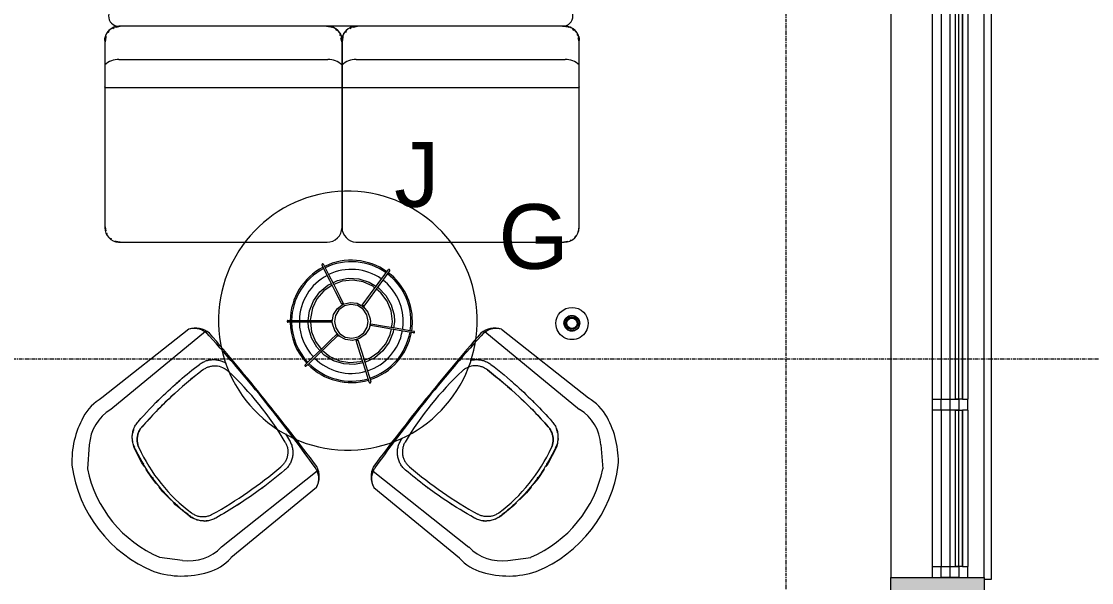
# Model space of a CAD drawing. Header units: inches. Extents: x 29752 to 32426, y -178 to 5722.
# Drawn here: x 31251.9 to 31400.7, y 4369.7 to 4447.6 of the extents above; entities that cross this region are included whole.
import ezdxf

# ---------------------------------------------------------------- set-up
doc = ezdxf.new("R2010")
doc.units = ezdxf.units.IN
doc.header["$MEASUREMENT"] = 0
doc.linetypes.add('Grid Line 1_2_', pattern=[0.875, 0.5, -0.125, 0.125, -0.125])
for name, color, linetype, lineweight in [('1900 Duke Street_2nd Flr_LINKED_dwg', 8, 'Continuous', 9), ('A-FLOR', 192, 'Continuous', 13), ('A-GLAZ-CURT', 52, 'Continuous', 9), ('A-GLAZ-CWMG', 51, 'Continuous', 9), ('A-WALL', 113, 'Continuous', 13), ('A-WALL-PATT', 111, 'Continuous', 13), ('AE-SILL', 7, 'Continuous', 9), ('E-LITE-EQPM', 33, 'Continuous', 9), ('E-LITE-EQPM-IDEN', 33, 'Continuous', 9), ('G-IMPT', 8, 'Continuous', 9), ('I-FURN', 30, 'Continuous', 9), ('I-WALL', 2, 'Continuous', 13), ('S-GRID', 1, 'Continuous', 9)]:
    doc.layers.add(name, color=color, linetype=linetype, lineweight=lineweight)
doc.styles.add('Arial', font='arial.ttf', dxfattribs={"height": 9})

# ---------------------------------------------------------------- blocks, each defined once
blk = doc.blocks.new('1900 Duke Street_2nd Flr_LINKED_dwg-5565117-FIRST FLOOR')
at = {"layer": 'AE-SILL', "flags": 128}
blk.add_lwpolyline([(2287.25, 164), (2288.25, 164), (2288.25, -8.75), (2287.25, -8.75)], dxfattribs=at)
blk = doc.blocks.new('Laura-Lounge_SQ_Seat-Davis_Furniture- - LA-1000-6049939-FIRST FLOOR')
at = {"layer": 'I-FURN'}
for p, q in [((0.57, -0.74), (0.47, -0.92)), ((1.28, -0.21), (1.12, -0.33)), ((2.15, -0.03), (1.6, -0.15)), ((31.03, 0), (1.97, 0)), ((32.26, -0.57), (32.08, -0.46)), ((32.78, -1.28), (32.67, -1.12)), ((0, -1.97), (0, -27.97)), ((32.97, -2.14), (32.85, -1.59)), ((33, -27.97), (33, -1.97)), ((1.97, -4.6), (31.03, -4.6)), ((0, -8.5), (33, -8.5)), ((0.03, -27.86), (0.15, -28.41)), ((0.22, -28.72), (0.33, -28.88)), ((0.74, -29.43), (0.92, -29.54)), ((1.91, -30), (30.91, -30))]:
    blk.add_line(p, q, dxfattribs=at)
at = {"layer": 'I-FURN', "flags": 128}
for points in [[(0.18, -1.42), (0.13, -1.5), (0.03, -2.14)], [(31.58, -0.18), (31.49, -0.13), (30.85, -0.03)], [(0.03, -8.45), (0.01, -8.44), (0, -8.42)], [(33, -8.42), (32.99, -8.44), (32.97, -8.45)], [(1.42, -29.82), (1.51, -29.87), (2.15, -29.97)]]:
    blk.add_lwpolyline(points, dxfattribs=at)
at = {"layer": 'I-FURN'}
for centre, radius, start, end in [((31.03, -1.97), 1.97, 32.8633, 90), ((1.97, -1.97), 1.97, 90, 180), ((1.97, -1.97), 1.97, 90.0004, 147.1401), ((31.03, -1.97), 1.97, 360, 90), ((1.97, -7.51), 2.91, 90, 132.5968), ((31.03, -7.51), 2.91, 47.404, 90), ((2.04, -27.97), 2.04, 180, 266.5772), ((30.91, -27.91), 2.09, 270, 358.4699)]:
    blk.add_arc(centre, radius, start, end, dxfattribs=at)
for points, knots in [([(31.03, 0), (31.09, 0), (31.22, -0.01), (31.38, -0.03), (31.47, -0.05), (31.5, -0.06)], [0, 0, 0, 0, 0.25, 0.5, 0.6224096, 0.6224096, 0.6224096, 0.6224096]), ([(0.6, -0.56), (0.58, -0.57), (0.53, -0.62), (0.44, -0.72), (0.37, -0.81), (0.34, -0.87)], [0.288611, 0.288611, 0.288611, 0.288611, 0.3125, 0.375, 0.4607969, 0.4607969, 0.4607969, 0.4607969]), ([(0.99, -0.26), (0.96, -0.28), (0.9, -0.32), (0.79, -0.39), (0.71, -0.46), (0.67, -0.49)], [0.0967236, 0.0967236, 0.0967236, 0.0967236, 0.125, 0.1875, 0.25, 0.25, 0.25, 0.25]), ([(1.22, -0.15), (1.28, -0.12), (1.37, -0.09), (1.45, -0.07), (1.48, -0.06)], [0, 0, 0, 0, 0.25, 0.3449534, 0.3449534, 0.3449534, 0.3449534]), ([(1.5, -0.06), (1.53, -0.05), (1.62, -0.03), (1.78, -0.01), (1.91, 0), (1.97, 0)], [0.3775507, 0.3775507, 0.3775507, 0.3775507, 0.5, 0.75, 0.9999798, 0.9999798, 0.9999798, 0.9999798]), ([(31.53, -0.06), (31.55, -0.07), (31.63, -0.09), (31.72, -0.12), (31.78, -0.15)], [0.6696137, 0.6696137, 0.6696137, 0.6696137, 0.75, 1, 1, 1, 1]), ([(32.33, -0.49), (32.29, -0.46), (32.21, -0.39), (32.11, -0.31), (32.03, -0.28), (32.01, -0.26)], [0.75, 0.75, 0.75, 0.75, 0.8125, 0.875, 0.9032904, 0.9032904, 0.9032904, 0.9032904]), ([(32.66, -0.87), (32.63, -0.81), (32.56, -0.72), (32.47, -0.62), (32.42, -0.57), (32.4, -0.56)], [0.5392738, 0.5392738, 0.5392738, 0.5392738, 0.625, 0.6875, 0.7114383, 0.7114383, 0.7114383, 0.7114383]), ([(32.68, -0.9), (32.72, -0.95), (32.77, -1.04), (32.84, -1.19), (32.9, -1.35), (32.98, -1.6), (33, -1.81), (33, -1.97)], [0, 0, 0, 0, 0.142857, 0.285714, 0.428571, 0.571429, 1, 1, 1, 1])]:
    blk.add_open_spline(points, degree=3, knots=knots, dxfattribs=at)
for points in [[(0, -1.97), (0, -1.92), (0, -1.81), (0.02, -1.66), (0.05, -1.5), (0.1, -1.35), (0.16, -1.19), (0.23, -1.04), (0.28, -0.95), (0.31, -0.9)], [(1.22, -0.15), (1.18, -0.17), (1.13, -0.19), (1.08, -0.21)], [(31.92, -0.21), (31.87, -0.19), (31.82, -0.17), (31.78, -0.15)]]:
    blk.add_open_spline(points, degree=3, dxfattribs=at)
blk = doc.blocks.new('Laura-Lounge_SQ_Seat-Davis_Furniture- - LA-1000-V20-FIRST FLOOR')
at = {"layer": 'I-FURN'}
for p, q in [((31.03, 0), (30.68, 0)), ((0.57, -0.74), (0.47, -0.92)), ((1.28, -0.21), (1.12, -0.33)), ((2.15, -0.03), (1.6, -0.15)), ((31.03, 0), (1.97, 0)), ((32.26, -0.57), (32.08, -0.46)), ((32.78, -1.28), (32.67, -1.12)), ((0, -1.97), (0, -27.97)), ((32.97, -2.14), (32.85, -1.59)), ((33, -27.97), (33, -1.97)), ((1.97, -4.6), (31.03, -4.6)), ((0, -8.5), (33, -8.5)), ((31.72, -29.79), (31.88, -29.67)), ((32.43, -29.26), (32.53, -29.08)), ((1.91, -30), (30.91, -30)), ((30.85, -29.97), (31.4, -29.85))]:
    blk.add_line(p, q, dxfattribs=at)
at = {"layer": 'I-FURN', "flags": 128}
for points in [[(0.18, -1.42), (0.13, -1.5), (0.03, -2.14)], [(31.58, -0.18), (31.49, -0.13), (30.85, -0.03)], [(0.03, -8.45), (0.01, -8.44), (0, -8.42)], [(33, -8.42), (32.99, -8.44), (32.97, -8.45)], [(32.82, -28.58), (32.87, -28.5), (32.97, -27.86)]]:
    blk.add_lwpolyline(points, dxfattribs=at)
at = {"layer": 'I-FURN'}
for centre, radius, start, end in [((31.03, -1.97), 1.97, 32.8633, 90), ((1.97, -1.97), 1.97, 90, 180), ((1.97, -1.97), 1.97, 90, 147.1401), ((31.03, -1.97), 1.97, 360, 90), ((1.97, -7.51), 2.91, 90, 132.5968), ((31.03, -7.51), 2.91, 47.404, 90), ((2.04, -27.97), 2.04, 180, 266.5772), ((30.91, -27.91), 2.09, 270, 358.4699)]:
    blk.add_arc(centre, radius, start, end, dxfattribs=at)
for points, knots in [([(31.03, 0), (31.09, 0), (31.22, -0.01), (31.38, -0.03), (31.47, -0.05), (31.5, -0.06)], [0, 0, 0, 0, 0.25, 0.5, 0.6224096, 0.6224096, 0.6224096, 0.6224096]), ([(0.6, -0.56), (0.58, -0.57), (0.53, -0.62), (0.44, -0.72), (0.37, -0.81), (0.34, -0.87)], [0.288611, 0.288611, 0.288611, 0.288611, 0.3125, 0.375, 0.4607969, 0.4607969, 0.4607969, 0.4607969]), ([(0.99, -0.26), (0.96, -0.28), (0.9, -0.32), (0.79, -0.39), (0.71, -0.46), (0.67, -0.49)], [0.0967236, 0.0967236, 0.0967236, 0.0967236, 0.125, 0.1875, 0.25, 0.25, 0.25, 0.25]), ([(1.22, -0.15), (1.28, -0.12), (1.37, -0.09), (1.45, -0.07), (1.48, -0.06)], [0, 0, 0, 0, 0.25, 0.3449534, 0.3449534, 0.3449534, 0.3449534]), ([(1.5, -0.06), (1.53, -0.05), (1.62, -0.03), (1.78, -0.01), (1.91, 0), (1.97, 0)], [0.3775507, 0.3775507, 0.3775507, 0.3775507, 0.5, 0.75, 1, 1, 1, 1]), ([(31.53, -0.06), (31.55, -0.07), (31.63, -0.09), (31.72, -0.12), (31.78, -0.15)], [0.6696137, 0.6696137, 0.6696137, 0.6696137, 0.75, 1, 1, 1, 1]), ([(32.33, -0.49), (32.29, -0.46), (32.21, -0.39), (32.11, -0.31), (32.03, -0.28), (32.01, -0.26)], [0.75, 0.75, 0.75, 0.75, 0.8125, 0.875, 0.9032904, 0.9032904, 0.9032904, 0.9032904]), ([(32.66, -0.87), (32.63, -0.81), (32.56, -0.72), (32.47, -0.62), (32.42, -0.57), (32.4, -0.56)], [0.5392738, 0.5392738, 0.5392738, 0.5392738, 0.625, 0.6875, 0.7114383, 0.7114383, 0.7114383, 0.7114383]), ([(32.68, -0.9), (32.72, -0.95), (32.77, -1.04), (32.84, -1.19), (32.9, -1.35), (32.98, -1.6), (33, -1.81), (33, -1.97)], [0, 0, 0, 0, 0.142857, 0.285714, 0.428571, 0.571429, 1, 1, 1, 1])]:
    blk.add_open_spline(points, degree=3, knots=knots, dxfattribs=at)
for points in [[(0, -1.97), (0, -1.92), (0, -1.81), (0.02, -1.66), (0.05, -1.5), (0.1, -1.35), (0.16, -1.19), (0.23, -1.04), (0.28, -0.95), (0.31, -0.9)], [(1.22, -0.15), (1.18, -0.17), (1.13, -0.19), (1.08, -0.21)], [(31.92, -0.21), (31.87, -0.19), (31.82, -0.17), (31.78, -0.15)]]:
    blk.add_open_spline(points, degree=3, dxfattribs=at)
blk = doc.blocks.new('Furniture 23 - Furniture 1-6049926-FIRST FLOOR')
at = {"layer": 'I-FURN'}
for p, q in [((31294.32, 4449.85), (31294.32, 4515.85)), ((31298.08, 4515.85), (31298.08, 4449.85)), ((31265.44, 4449.85), (31294.32, 4449.85)), ((31298.08, 4449.85), (31327.15, 4449.85)), ((31327.15, 4446.96), (31265.44, 4446.96))]:
    blk.add_line(p, q, dxfattribs=at)
for centre, radius, start, end in [((31296.2, 4515.85), 1.88, 0, 180), ((31265.44, 4448.41), 1.45, 90, 270), ((31327.15, 4448.41), 1.45, 270, 90)]:
    blk.add_arc(centre, radius, start, end, dxfattribs=at)
blk = doc.blocks.new('MEZ-Round_Top-Davis_Furniture-2 - 36x36x29-R-6122990-FIRST FLOOR')
at = {"layer": 'I-FURN'}
for start, end in [(90, 270), (270, 90)]:
    blk.add_arc((0, 0), 18, start, end, dxfattribs=at)
blk = doc.blocks.new('A642_US - A642 PURPLE-6120720-FIRST FLOOR')
at = {"layer": 'I-FURN'}
for p, q in [((-10.27, 8.34), (-7.95, 10.55)), ((10.36, 8.34), (7.93, 10.64)), ((-6.2, 3.64), (-6.13, 3.73)), ((-6.13, 3.73), (-6.11, 3.74)), ((-6.11, 3.74), (-6.09, 3.74)), ((6.11, 3.74), (6.09, 3.74)), ((6.11, 3.74), (6.98, 3.38)), ((6.13, 3.73), (6.11, 3.74)), ((6.2, 3.64), (6.13, 3.73)), ((-14.08, -12.52), (-14.25, 2.88)), ((-12.37, -14.02), (-12.24, 2.94)), ((-7.86, 2.61), (-7.93, 2.53)), ((-7.86, 2.61), (-7.82, 2.65)), ((7.7, 2.8), (7.86, 2.61)), ((7.86, 2.61), (7.93, 2.53)), ((12.46, -14.11), (12.32, 2.94)), ((14.17, -12.52), (14.34, 2.88))]:
    blk.add_line(p, q, dxfattribs=at)
at = {"layer": 'I-FURN', "flags": 128}
for points in [[(-2.77, 4.32), (-1.17, 4.48), (-0.31, 4.47)], [(0.34, 4.47), (1.34, 4.47), (2.73, 4.32)], [(-7.29, 3.15), (-7.19, 3.24), (-7.1, 3.29)], [(-6.72, 3.48), (-6.37, 3.66), (-6.11, 3.74)], [(-6.11, 3.74), (-3.66, 4.23), (-3.23, 4.27)], [(3.28, 4.26), (3.82, 4.21), (6.11, 3.74)]]:
    blk.add_lwpolyline(points, dxfattribs=at)
at = {"layer": 'I-FURN'}
for centre, radius, start, end in [((-0.02, -4.06), 18.76, 58.9577, 118.6419), ((-1.98, 1.73), 12.78, 123.3778, 157.6078), ((0.09, -4.69), 17.23, 62.9133, 117.7946), ((2.06, 1.73), 12.78, 22.3922, 53.5585), ((-6.04, 3.74), 6.25, 132.6108, 187.3892), ((6.13, 3.74), 6.25, 352.6108, 47.3892), ((-7.27, 3.91), 7.06, 157.6078, 188.3922), ((7.35, 3.91), 7.06, 351.6078, 22.3922), ((-11.24, -11.4), 3.06, 201.3659, 258.5492), ((-11.77, -11.61), 2.49, 201.3659, 255.9554), ((11.32, -11.4), 3.06, 281.8656, 338.6341), ((11.85, -11.61), 2.49, 284.0446, 338.6341), ((-11.46, -11.11), 3.05, 252.6986, 261.8572), ((0.11, 197.88), 212.35, 266.7589, 273.3335), ((-0.01, 318.5), 333.11, 267.964, 272.0575), ((11.55, -11.11), 3.05, 278.1428, 287.3014)]:
    blk.add_arc(centre, radius, start, end, dxfattribs=at)
for centre, major_axis, ratio, start_param, end_param in [((-0.09, -11.63), (-19.22, 0), 0.81059, 4.404534, 5.020244), ((49.68, -10.24), (-25.12, 54.13), 0.974752, 0.954252, 1.150097), ((-49.87, -10.24), (25.12, 54.13), 0.974752, 5.133088, 5.328416), ((-0.09, 6.25), (30.2, 0), 0.655835, 4.500591, 4.924186)]:
    blk.add_ellipse(centre, major_axis=major_axis, ratio=ratio, start_param=start_param, end_param=end_param, dxfattribs=at)
for points in [[(-8.6, 1.04), (-8.56, 1.25), (-8.46, 1.65), (-8.18, 2.22), (-7.8, 2.71), (-7.33, 3.13), (-6.8, 3.45), (-6.41, 3.59), (-6.2, 3.64)], [(-3.55, 4.16), (-3.71, 4.14), (-3.87, 4.12), (-4.03, 4.09)], [(-1.01, 4.4), (-1.13, 4.39), (-1.25, 4.39), (-1.37, 4.38)], [(1.37, 4.38), (1.25, 4.39), (1.13, 4.39), (1.01, 4.4)], [(4.03, 4.09), (3.87, 4.12), (3.71, 4.14), (3.56, 4.16)], [(7.71, 1.05), (7.68, 1.23), (7.59, 1.57), (7.35, 2.05), (7.03, 2.46), (6.65, 2.8), (6.21, 3.06), (5.9, 3.18), (5.73, 3.22)], [(6.2, 3.64), (6.41, 3.59), (6.8, 3.45), (7.33, 3.13), (7.8, 2.71), (8.18, 2.22), (8.46, 1.65), (8.56, 1.25), (8.6, 1.04)], [(-7.87, 2.6), (-7.98, 2.48), (-8.07, 2.34), (-8.16, 2.21)], [(8.16, 2.2), (8.07, 2.34), (7.98, 2.48), (7.87, 2.6)], [(9.43, -7.08), (9.42, -6.86), (9.41, -6.65), (9.4, -6.43)], [(-6.67, -13.71), (-6.86, -13.68), (-7.22, -13.6), (-7.75, -13.38), (-8.22, -13.07), (-8.64, -12.68), (-8.98, -12.22), (-9.24, -11.71), (-9.4, -11.15), (-9.45, -10.78), (-9.45, -10.59)], [(-6.44, -13.11), (-6.59, -13.09), (-6.89, -13.02), (-7.32, -12.84), (-7.71, -12.59), (-8.06, -12.27), (-8.34, -11.88), (-8.56, -11.45), (-8.7, -10.98), (-8.74, -10.65), (-8.74, -10.49)], [(-5.59, -13.85), (-5.95, -13.81), (-6.31, -13.76), (-6.67, -13.71)]]:
    blk.add_open_spline(points, degree=3, dxfattribs=at)
for points, knots in [([(-5.92, 3.22), (-6.08, 3.18), (-6.4, 3.06), (-6.84, 2.8), (-7.22, 2.46), (-7.54, 2.05), (-7.77, 1.58), (-7.86, 1.25), (-7.89, 1.08)], [-1, -1, -1, -1, -0.8333333, -0.6666667, -0.5, -0.3333333, -0.1666667, -0.0094147, -0.0094147, -0.0094147, -0.0094147]), ([(-6.2, 3.64), (-5.7, 3.77), (-4.69, 3.99), (-2.63, 4.32), (0, 4.48), (2.63, 4.32), (4.69, 3.99), (5.7, 3.77), (6.2, 3.64)], [0, 0, 0, 0, 0.125, 0.25, 0.5, 0.75, 0.875, 1, 1, 1, 1]), ([(5.73, 3.22), (5.9, 3.18), (6.21, 3.06), (6.65, 2.8), (7.04, 2.46), (7.35, 2.04), (7.59, 1.58), (7.68, 1.24), (7.71, 1.07)], [-1, -1, -1, -1, -0.8333333, -0.6666667, -0.5, -0.3333333, -0.1666667, -0.0094147, -0.0094147, -0.0094147, -0.0094147]), ([(-9.45, -10.59), (-9.49, -9.03), (-9.44, -6.3), (-9.12, -2.42), (-8.8, -0.11), (-8.6, 1.04)], [0, 0, 0, 0, 0.4, 0.7, 1, 1, 1, 1]), ([(8.55, -10.49), (8.6, -8.55), (8.53, -5.64), (8.15, -1.79), (7.87, 0.12), (7.71, 1.07)], [0, 0, 0, 0, 0.5, 0.75, 1, 1, 1, 1]), ([(8.6, 1.04), (8.86, -0.49), (9.22, -3.19), (9.46, -7.08), (9.48, -9.42), (9.45, -10.59)], [0, 0, 0, 0, 0.4, 0.7, 1, 1, 1, 1]), ([(-9.09, -2.42), (-9.1, -2.55), (-9.13, -2.76), (-9.15, -2.98), (-9.16, -3.07)], [0.29976652, 0.29976652, 0.29976652, 0.29976652, 0.33333333, 0.35565061, 0.35565061, 0.35565061, 0.35565061]), ([(9.16, -3.07), (9.14, -2.85), (9.11, -2.64), (9.09, -2.42), (9.09, -2.42)], [0.64449278, 0.64449278, 0.64449278, 0.64449278, 0.7, 0.70001154, 0.70001154, 0.70001154, 0.70001154]), ([(-9.4, -6.43), (-9.41, -6.52), (-9.42, -6.73), (-9.42, -6.95), (-9.43, -7.07)], [0.64457522, 0.64457522, 0.64457522, 0.64457522, 0.66666667, 0.69969729, 0.69969729, 0.69969729, 0.69969729]), ([(8.55, -10.49), (8.55, -10.65), (8.51, -10.98), (8.37, -11.45), (8.16, -11.88), (7.77, -12.39), (7.27, -12.78), (6.7, -13.02), (6.41, -13.09), (6.25, -13.11)], [-1, -1, -1, -1, -0.875, -0.75, -0.625, -0.5, -0.25, -0.125, 0, 0, 0, 0]), ([(9.45, -10.59), (9.45, -10.78), (9.4, -11.15), (9.24, -11.71), (8.98, -12.22), (8.64, -12.68), (8.22, -13.07), (7.75, -13.37), (7.41, -13.52), (7.24, -13.58)], [0, 0, 0, 0, 0.125, 0.25, 0.375, 0.5, 0.625, 0.75, 0.8693555, 0.8693555, 0.8693555, 0.8693555])]:
    blk.add_open_spline(points, degree=3, knots=knots, dxfattribs=at)
blk = doc.blocks.new('A642_US - A642 PURPLE-6122944-FIRST FLOOR')
at = {"layer": 'I-FURN'}
for p, q in [((-12.37, 14.02), (-12.24, -2.94)), ((12.46, 14.11), (12.32, -2.94)), ((-14.08, 12.52), (-14.25, -2.88)), ((14.17, 12.52), (14.34, -2.88)), ((-7.93, -2.53), (-7.86, -2.61)), ((-7.7, -2.8), (-7.86, -2.61)), ((7.86, -2.61), (7.82, -2.65)), ((7.93, -2.53), (7.86, -2.61)), ((-6.11, -3.74), (-6.98, -3.38)), ((-6.13, -3.73), (-6.2, -3.64)), ((-6.11, -3.74), (-6.13, -3.73)), ((-6.09, -3.74), (-6.11, -3.74)), ((6.09, -3.74), (6.11, -3.74)), ((6.11, -3.74), (6.13, -3.73)), ((6.13, -3.73), (6.2, -3.64)), ((-10.27, -8.34), (-7.95, -10.55)), ((10.36, -8.34), (7.93, -10.64))]:
    blk.add_line(p, q, dxfattribs=at)
at = {"layer": 'I-FURN', "flags": 128}
for points in [[(-3.28, -4.26), (-3.82, -4.21), (-6.11, -3.74)], [(-0.34, -4.47), (-1.34, -4.47), (-2.73, -4.32)], [(2.77, -4.32), (1.17, -4.48), (0.31, -4.47)], [(6.11, -3.74), (3.66, -4.23), (3.23, -4.27)], [(6.75, -3.47), (6.37, -3.66), (6.11, -3.74)], [(7.29, -3.15), (7.19, -3.24), (7.1, -3.29)]]:
    blk.add_lwpolyline(points, dxfattribs=at)
at = {"layer": 'I-FURN'}
for centre, radius, start, end in [((-11.24, 11.4), 3.06, 101.4508, 158.6341), ((-11.77, 11.61), 2.49, 104.0446, 158.6341), ((-11.46, 11.11), 3.05, 98.1428, 107.3014), ((0.11, -197.88), 212.35, 86.6665, 93.2411), ((-0.01, -318.5), 333.11, 87.9425, 92.036), ((11.32, 11.4), 3.06, 21.3659, 78.1344), ((11.55, 11.11), 3.05, 72.6986, 81.8572), ((11.85, 11.61), 2.49, 21.3659, 75.9554), ((-7.27, -3.91), 7.06, 171.6078, 202.3922), ((-6.04, -3.74), 6.25, 172.6108, 227.3892), ((6.13, -3.74), 6.25, 312.6108, 7.3892), ((7.35, -3.91), 7.06, 337.6078, 8.3922), ((-1.98, -1.73), 12.78, 202.3922, 236.6222), ((2.06, -1.73), 12.78, 306.4415, 337.6078), ((0.09, 4.69), 17.23, 242.2054, 297.0867), ((-0.02, 4.06), 18.76, 241.3581, 301.0423)]:
    blk.add_arc(centre, radius, start, end, dxfattribs=at)
for centre, major_axis, ratio, start_param, end_param in [((-0.09, -6.25), (-30.2, 0), 0.655835, 4.500592, 4.924187), ((49.68, 10.24), (25.12, 54.13), 0.974752, 1.991495, 2.187341), ((-49.87, 10.24), (-25.12, 54.13), 0.974752, 4.096362, 4.29169), ((-0.09, 11.63), (19.22, 0), 0.81059, 4.404534, 5.020244)]:
    blk.add_ellipse(centre, major_axis=major_axis, ratio=ratio, start_param=start_param, end_param=end_param, dxfattribs=at)
for points in [[(-9.45, 10.59), (-9.45, 10.78), (-9.4, 11.15), (-9.24, 11.71), (-8.98, 12.22), (-8.64, 12.68), (-8.22, 13.07), (-7.75, 13.38), (-7.22, 13.6), (-6.86, 13.68), (-6.67, 13.71)], [(-6.67, 13.71), (-6.52, 13.73), (-6.36, 13.75), (-6.21, 13.77)], [(-6.44, 13.11), (-6.59, 13.09), (-6.89, 13.02), (-7.32, 12.84), (-7.71, 12.59), (-8.06, 12.27), (-8.34, 11.88), (-8.56, 11.45), (-8.7, 10.98), (-8.74, 10.65), (-8.74, 10.49)], [(9.4, 6.43), (9.41, 6.64), (9.42, 6.86), (9.43, 7.08)], [(-6.2, -3.64), (-6.41, -3.59), (-6.8, -3.45), (-7.33, -3.13), (-7.8, -2.71), (-8.18, -2.22), (-8.46, -1.65), (-8.56, -1.25), (-8.6, -1.04)], [(7.71, -1.05), (7.68, -1.23), (7.59, -1.57), (7.35, -2.05), (7.03, -2.46), (6.65, -2.8), (6.21, -3.06), (5.9, -3.18), (5.73, -3.22)], [(8.6, -1.04), (8.56, -1.25), (8.46, -1.65), (8.18, -2.22), (7.8, -2.71), (7.33, -3.13), (6.8, -3.45), (6.41, -3.59), (6.2, -3.64)], [(-8.16, -2.21), (-8.07, -2.34), (-7.98, -2.48), (-7.87, -2.6)], [(7.87, -2.6), (7.98, -2.48), (8.07, -2.34), (8.16, -2.2)], [(-4.03, -4.09), (-3.87, -4.12), (-3.71, -4.14), (-3.55, -4.16)], [(-1.37, -4.38), (-1.25, -4.39), (-1.13, -4.39), (-1.01, -4.4)], [(1.01, -4.4), (1.13, -4.39), (1.25, -4.39), (1.37, -4.38)], [(3.56, -4.16), (3.71, -4.14), (3.87, -4.12), (4.03, -4.09)]]:
    blk.add_open_spline(points, degree=3, dxfattribs=at)
for points, knots in [([(8.55, 10.49), (8.55, 10.65), (8.51, 10.98), (8.37, 11.45), (8.16, 11.88), (7.77, 12.39), (7.27, 12.78), (6.7, 13.02), (6.41, 13.09), (6.25, 13.11)], [-1, -1, -1, -1, -0.875, -0.75, -0.625, -0.5, -0.25, -0.125, 0, 0, 0, 0]), ([(8.11, 13.13), (8.15, 13.11), (8.33, 12.97), (8.64, 12.68), (8.98, 12.22), (9.24, 11.71), (9.4, 11.15), (9.45, 10.78), (9.45, 10.59)], [0.347073, 0.347073, 0.347073, 0.347073, 0.375, 0.5, 0.625, 0.75, 0.875, 1, 1, 1, 1]), ([(-8.6, -1.04), (-8.86, 0.49), (-9.22, 3.19), (-9.46, 7.08), (-9.48, 9.42), (-9.45, 10.59)], [0, 0, 0, 0, 0.4, 0.7, 1, 1, 1, 1]), ([(8.55, 10.49), (8.6, 8.55), (8.53, 5.64), (8.15, 1.79), (7.87, -0.12), (7.71, -1.07)], [0, 0, 0, 0, 0.5, 0.75, 1, 1, 1, 1]), ([(9.45, 10.59), (9.49, 9.03), (9.44, 6.3), (9.12, 2.42), (8.8, 0.11), (8.6, -1.04)], [0, 0, 0, 0, 0.4, 0.7, 1, 1, 1, 1]), ([(-9.43, 7.07), (-9.43, 6.95), (-9.42, 6.73), (-9.41, 6.52), (-9.41, 6.43)], [0.30030271, 0.30030271, 0.30030271, 0.30030271, 0.33333333, 0.35542478, 0.35542478, 0.35542478, 0.35542478]), ([(-9.16, 3.07), (-9.15, 2.98), (-9.13, 2.76), (-9.1, 2.55), (-9.09, 2.42)], [0.64434939, 0.64434939, 0.64434939, 0.64434939, 0.66666667, 0.70023348, 0.70023348, 0.70023348, 0.70023348]), ([(9.09, 2.42), (9.09, 2.42), (9.11, 2.64), (9.14, 2.85), (9.16, 3.06)], [-0.70001154, -0.70001154, -0.70001154, -0.70001154, -0.7, -0.64449278, -0.64449278, -0.64449278, -0.64449278]), ([(-5.92, -3.22), (-6.08, -3.18), (-6.4, -3.06), (-6.84, -2.8), (-7.22, -2.46), (-7.54, -2.05), (-7.77, -1.58), (-7.86, -1.25), (-7.89, -1.08)], [-1, -1, -1, -1, -0.8333333, -0.6666667, -0.5, -0.3333333, -0.1666667, -0.0094147, -0.0094147, -0.0094147, -0.0094147]), ([(5.73, -3.22), (5.9, -3.18), (6.21, -3.06), (6.65, -2.8), (7.04, -2.46), (7.35, -2.04), (7.59, -1.58), (7.68, -1.24), (7.71, -1.07)], [-1, -1, -1, -1, -0.8333333, -0.6666667, -0.5, -0.3333333, -0.1666667, -0.0094147, -0.0094147, -0.0094147, -0.0094147]), ([(6.2, -3.64), (5.7, -3.77), (4.69, -3.99), (2.63, -4.32), (0, -4.48), (-2.63, -4.32), (-4.69, -3.99), (-5.7, -3.77), (-6.2, -3.64)], [0, 0, 0, 0, 0.125, 0.25, 0.5, 0.75, 0.875, 1, 1, 1, 1])]:
    blk.add_open_spline(points, degree=3, knots=knots, dxfattribs=at)
blk = doc.blocks.new('Rectangular Mullion - 1_5_ x 2_5_ rectangular-V59-FIRST FLOOR')
at = {"layer": 'A-GLAZ-CWMG'}
for p, q in [((0, 1.25), (-1.5, 1.25)), ((-1.5, 1.25), (-1.5, 0)), ((-1.5, 0), (-1.5, -1.25)), ((-1.5, -1.25), (0, -1.25))]:
    blk.add_line(p, q, dxfattribs=at)
blk = doc.blocks.new('System Panel - Glazed-V24-FIRST FLOOR')
at = {"layer": 'A-GLAZ-CURT'}
for p, q in [((10.875, 1.75), (-10.875, 1.75)), ((-10.875, 1.25), (-10.875, 1.75)), ((10.875, 1.75), (10.875, 1.25))]:
    blk.add_line(p, q, dxfattribs=at)
blk = doc.blocks.new('Rectangular Mullion - 1_5_ x 2_5_ rectangular-V58-FIRST FLOOR')
at = {"layer": 'A-GLAZ-CWMG'}
for p, q in [((31381.05, 4540.06), (31379.8, 4540.06)), ((31379.8, 4540.06), (31379.8, 4518.31)), ((31382.3, 4540.06), (31381.05, 4540.06)), ((31382.3, 4518.31), (31382.3, 4540.06)), ((31379.8, 4518.31), (31381.05, 4518.31)), ((31381.05, 4518.31), (31382.3, 4518.31))]:
    blk.add_line(p, q, dxfattribs=at)
blk = doc.blocks.new('Rectangular Mullion - 1_5_ x 2_5_ rectangular-V62-FIRST FLOOR')
at = {"layer": 'A-GLAZ-CWMG'}
for p, q in [((0.75, 1.25), (-0.75, 1.25)), ((-0.75, 1.25), (-0.75, 0)), ((-0.75, 0), (-0.75, -1.25)), ((0.75, 0), (0.75, 1.25)), ((0.75, -1.25), (0.75, 0)), ((-0.75, -1.25), (0.75, -1.25))]:
    blk.add_line(p, q, dxfattribs=at)
blk = doc.blocks.new('System Panel - Glazed-6353936-FIRST FLOOR')
at = {"layer": 'A-GLAZ-CURT'}
for p, q in [((30.046875, 1.75), (-30.046875, 1.75)), ((-30.046875, 1.25), (-30.046875, 1.75)), ((30.046875, 1.75), (30.046875, 1.25))]:
    blk.add_line(p, q, dxfattribs=at)
blk = doc.blocks.new('Rectangular Mullion - 1_5_ x 2_5_ rectangular-6353933-FIRST FLOOR')
at = {"layer": 'A-GLAZ-CWMG'}
for p, q in [((31381.05, 4516.81), (31379.8, 4516.81)), ((31379.8, 4516.81), (31379.8, 4456.72)), ((31382.3, 4516.81), (31381.05, 4516.81)), ((31382.3, 4456.72), (31382.3, 4516.81)), ((31379.8, 4456.72), (31381.05, 4456.72)), ((31381.05, 4456.72), (31382.3, 4456.72))]:
    blk.add_line(p, q, dxfattribs=at)
blk = doc.blocks.new('L-PENDANT_HI LITE WAREHOUSE - L-PENDANT_HI LITE WAREHOUSE-6258223-FIRST FLOOR')
at = {"layer": 'E-LITE-EQPM'}
for p, q in [((-3.93, 7.51), (-4.07, 7.8)), ((-3.86, 7.91), (-3.71, 7.62)), ((4.93, 6.89), (5.13, 7.15)), ((5.32, 7.01), (5.12, 6.75)), ((1.56, 2.06), (1.69, 1.99)), ((-8.8, 0.12), (-8.47, 0.12)), ((6.01, 0), (5.89, -0.92)), ((-8.47, -0.12), (-8.8, -0.12)), ((-2.26, -1.29), (-2.31, -1.23)), ((8.37, -1.3), (8.69, -1.35)), ((-1.51, -2.09), (-1.69, -2)), ((8.65, -1.59), (8.33, -1.53)), ((-6.41, -6.02), (-6.18, -5.8)), ((-6.01, -5.97), (-6.25, -6.19)), ((2.48, -8.44), (2.39, -8.13)), ((2.62, -8.06), (2.71, -8.37))]:
    blk.add_line(p, q, dxfattribs=at)
at = {"layer": 'E-LITE-EQPM', "flags": 128}
for points in [[(-1.34, 2.39), (-2.2, 4.1), (-3.01, 5.69), (-3.72, 7.1), (-4.07, 7.8)], [(-3.86, 7.91), (-3.21, 6.62), (-2.45, 5.13), (-1.62, 3.48), (-1.13, 2.49)], [(-2.56, 5.38), (-1.9, 5.7), (-0.43, 5.99), (1.06, 5.91), (2.49, 5.47), (3.48, 4.86)], [(1.53, 2.27), (2.66, 3.81), (3.72, 5.25), (4.66, 6.52), (5.13, 7.15)], [(5.32, 7.01), (4.46, 5.85), (3.47, 4.5), (2.37, 3.02), (1.72, 2.13)], [(-5.99, 0.12), (-5.82, 1.49), (-5.27, 2.88), (-4.4, 4.09), (-3.25, 5.05), (-2.76, 5.29)], [(-2.67, 5.05), (-3.83, 4.24), (-4.78, 3.13), (-5.42, 1.82), (-5.7, 0.39), (-5.71, 0.15)], [(3.28, 4.63), (2.97, 4.88), (1.64, 5.48), (0.19, 5.71), (-1.26, 5.58), (-2.43, 5.15)], [(5.72, 0), (5.53, 1.45), (4.98, 2.8), (4.11, 3.97), (3.49, 4.47)], [(3.66, 4.74), (3.77, 4.68), (4.81, 3.6), (5.55, 2.3), (5.95, 0.86), (6.01, 0)], [(-2.65, 0), (-2.46, 0.97), (-1.93, 1.81), (-1.13, 2.39), (-0.17, 2.64), (0.81, 2.52), (1.68, 2.04), (2.31, 1.28), (2.62, 0.34), (2.65, 0)], [(2.35, 0), (2.17, 0.91), (1.64, 1.69), (0.86, 2.19), (-0.06, 2.35), (-0.97, 2.15), (-1.73, 1.6), (-2.21, 0.8), (-2.35, 0)], [(-8.8, 0.12), (-7.36, 0.12), (-5.68, 0.12), (-3.83, 0.12), (-2.73, 0.12)], [(2.65, 0), (2.46, -0.97), (1.93, -1.81), (1.13, -2.39), (0.17, -2.64), (-0.81, -2.52), (-1.68, -2.04), (-2.31, -1.28), (-2.62, -0.34), (-2.65, 0)], [(-2.35, 0), (-2.17, -0.91), (-1.64, -1.69), (-0.86, -2.19), (0.06, -2.35), (0.97, -2.15), (1.73, -1.6), (2.21, -0.8), (2.35, 0)], [(2.57, 0.37), (2.6, 0.29), (2.6, 0.21)], [(5.61, -0.84), (5.7, -0.39), (5.72, 0)], [(-2.73, -0.12), (-4.65, -0.12), (-6.43, -0.12), (-8.01, -0.12), (-8.8, -0.12)], [(-4.39, -4.04), (-4.81, -3.6), (-5.55, -2.3), (-5.95, -0.86), (-6, -0.08)], [(-5.7, -0.11), (-5.53, -1.45), (-4.98, -2.8), (-4.2, -3.85)], [(-2.57, -0.38), (-2.6, -0.29), (-2.6, -0.21)], [(1.78, -5.39), (2.63, -5.08), (3.83, -4.24), (4.78, -3.13), (5.42, -1.82), (5.57, -1.05)], [(5.87, -1.12), (5.82, -1.49), (5.27, -2.88), (4.4, -4.09), (3.25, -5.05), (1.9, -5.7), (1.85, -5.71)], [(8.65, -1.59), (7.23, -1.35), (5.58, -1.07), (3.76, -0.76), (2.68, -0.57)], [(2.72, -0.34), (4.61, -0.66), (6.36, -0.96), (7.92, -1.22), (8.69, -1.35)], [(-6.41, -6.02), (-5.38, -5.02), (-4.17, -3.86), (-2.84, -2.58), (-2.05, -1.81)], [(-1.88, -1.98), (-3.26, -3.32), (-4.55, -4.55), (-5.68, -5.65), (-6.25, -6.19)], [(2.48, -8.44), (2.06, -7.06), (1.56, -5.46), (1.02, -3.7), (0.69, -2.65)], [(0.92, -2.58), (1.49, -4.41), (2.01, -6.11), (2.48, -7.62), (2.71, -8.37)], [(1.64, -5.75), (0.43, -5.99), (-1.06, -5.91), (-2.49, -5.47), (-3.77, -4.68), (-4.23, -4.2)], [(-4.03, -4.04), (-2.97, -4.88), (-1.64, -5.48), (-0.19, -5.71), (1.26, -5.58), (1.53, -5.48)]]:
    blk.add_lwpolyline(points, dxfattribs=at)
at = {"layer": 'E-LITE-EQPM'}
for radius, start, end in [(8.5, 117.5572, 179.1805), (8.5, 54.352, 115.9976), (8.3, 54.4077, 115.9835), (8.3, 117.5883, 179.166), (7.23, 117.68, 179.084), (7.23, 54.7369, 115.8774), (8.3, 0, 52.7805), (8.5, 360, 52.7942), (7.23, 0, 52.7087), (8.5, 180.7428, 223.1757), (8.3, 180.7895, 223.1613), (7.23, 180.8932, 223.0553), (7.23, 288.1148, 349.5305), (7.23, 351.3301, 0), (8.3, 351.2175, 0), (8.5, 351.1817, 360), (8.3, 287.9815, 349.6081), (8.5, 287.9355, 349.6216), (8.3, 224.7795, 286.3645), (7.23, 225, 286.3122), (8.5, 224.7366, 286.3783)]:
    blk.add_arc((0, 0), radius, start, end, dxfattribs=at)
for centre, major_axis, start_param, end_param in [((-1.23, 2.44), (0.106, 0.054), 1.120282, 4.261875), ((-1.23, 2.44), (0.106, 0.054), 4.261875, 7.403467), ((1.62, 2.2), (-0.0959, 0.0708), 4.261875, 7.403467), ((1.62, 2.2), (-0.0959, 0.0708), 1.120282, 3.404496), ((1.62, 2.2), (-0.0959, 0.0708), 3.476477, 4.261875), ((-2.73, 0), (0, 0.119), 1.120282, 4.261875), ((-2.73, 0), (0, 0.119), 4.261875, 7.403467), ((2.7, -0.46), (0.02, 0.118), 1.120282, 4.261875), ((2.7, -0.46), (0.02, 0.118), 4.261875, 7.403467), ((-1.97, -1.9), (-0.0828, 0.0858), 4.261875, 7.403467), ((-1.97, -1.9), (-0.0828, 0.0858), 1.120282, 4.261875), ((0.81, -2.61), (0.114, 0.035), 1.120282, 4.261875), ((0.81, -2.61), (0.114, 0.035), 4.261875, 7.403467)]:
    blk.add_ellipse(centre, major_axis=major_axis, ratio=0.187968, start_param=start_param, end_param=end_param, dxfattribs=at)
for points, knots in [([(-3.98, 7.99), (-3.99, 7.99), (-4.01, 7.99), (-4.04, 7.97), (-4.05, 7.96), (-4.06, 7.96), (-4.07, 7.95), (-4.07, 7.94), (-4.08, 7.93), (-4.08, 7.92), (-4.08, 7.91), (-4.09, 7.89), (-4.09, 7.88), (-4.09, 7.87), (-4.09, 7.86), (-4.09, 7.85), (-4.09, 7.84), (-4.08, 7.83), (-4.08, 7.83)], [0, 0, 0, 0, 0.1111111, 0.1666667, 0.1944444, 0.2222222, 0.25, 0.2777778, 0.3055556, 0.3333333, 0.3611111, 0.3888889, 0.4166667, 0.4444444, 0.4722222, 0.5, 0.5277778, 0.5555556, 0.5555556, 0.5555556, 0.5555556]), ([(-3.87, 7.92), (-3.87, 7.92), (-3.87, 7.93), (-3.88, 7.94), (-3.89, 7.94), (-3.89, 7.95), (-3.9, 7.96), (-3.91, 7.97), (-3.92, 7.97), (-3.94, 7.98), (-3.95, 7.99), (-3.97, 7.99), (-3.98, 7.99)], [0.6666667, 0.6666667, 0.6666667, 0.6666667, 0.6944444, 0.7222222, 0.75, 0.7777778, 0.8055556, 0.8333333, 0.8611111, 0.8888889, 0.9444444, 1, 1, 1, 1]), ([(5.34, 7.15), (5.33, 7.16), (5.32, 7.18), (5.3, 7.2), (5.28, 7.2), (5.27, 7.21), (5.26, 7.21), (5.25, 7.21), (5.24, 7.21), (5.23, 7.21), (5.22, 7.21), (5.2, 7.21), (5.19, 7.2), (5.18, 7.2), (5.17, 7.19), (5.16, 7.19), (5.15, 7.18), (5.15, 7.18), (5.15, 7.17)], [0, 0, 0, 0, 0.1111111, 0.1666667, 0.1944444, 0.2222222, 0.25, 0.2777778, 0.3055556, 0.3333333, 0.3611111, 0.3888889, 0.4166667, 0.4444444, 0.4722222, 0.5, 0.5277778, 0.5555556, 0.5555556, 0.5555556, 0.5555556]), ([(5.32, 7.02), (5.33, 7.02), (5.33, 7.03), (5.34, 7.04), (5.34, 7.05), (5.34, 7.06), (5.35, 7.07), (5.35, 7.08), (5.35, 7.09), (5.35, 7.11), (5.35, 7.13), (5.34, 7.14), (5.34, 7.15)], [0.6666667, 0.6666667, 0.6666667, 0.6666667, 0.6944444, 0.7222222, 0.75, 0.7777778, 0.8055556, 0.8333333, 0.8611111, 0.8888889, 0.9444444, 1, 1, 1, 1]), ([(-8.92, 0.05), (-8.93, 0.04), (-8.94, 0.02), (-8.94, -0.01), (-8.93, -0.03), (-8.93, -0.04), (-8.93, -0.05), (-8.92, -0.06), (-8.91, -0.07), (-8.91, -0.07), (-8.9, -0.08), (-8.89, -0.09), (-8.88, -0.1), (-8.87, -0.1), (-8.86, -0.11), (-8.85, -0.11), (-8.84, -0.11), (-8.83, -0.12), (-8.83, -0.12)], [0, 0, 0, 0, 0.1111111, 0.1666667, 0.1944444, 0.2222222, 0.25, 0.2777778, 0.3055556, 0.3333333, 0.3611111, 0.3888889, 0.4166667, 0.4444444, 0.4722222, 0.5, 0.5277778, 0.5555556, 0.5555556, 0.5555556, 0.5555556]), ([(-8.81, 0.12), (-8.81, 0.12), (-8.82, 0.12), (-8.83, 0.12), (-8.84, 0.11), (-8.85, 0.11), (-8.86, 0.1), (-8.87, 0.1), (-8.88, 0.09), (-8.9, 0.08), (-8.91, 0.07), (-8.92, 0.06), (-8.92, 0.05)], [0.6666667, 0.6666667, 0.6666667, 0.6666667, 0.6944444, 0.7222222, 0.75, 0.7777778, 0.8055556, 0.8333333, 0.8611111, 0.8888889, 0.9444444, 1, 1, 1, 1]), ([(8.79, -1.54), (8.8, -1.53), (8.81, -1.51), (8.81, -1.48), (8.81, -1.47), (8.81, -1.46), (8.81, -1.45), (8.8, -1.43), (8.8, -1.42), (8.79, -1.41), (8.79, -1.41), (8.78, -1.4), (8.77, -1.39), (8.76, -1.38), (8.75, -1.37), (8.74, -1.37), (8.73, -1.36), (8.73, -1.36), (8.72, -1.36)], [0, 0, 0, 0, 0.1111111, 0.1666667, 0.1944444, 0.2222222, 0.25, 0.2777778, 0.3055556, 0.3333333, 0.3611111, 0.3888889, 0.4166667, 0.4444444, 0.4722222, 0.5, 0.5277778, 0.5555556, 0.5555556, 0.5555556, 0.5555556]), ([(8.67, -1.59), (8.67, -1.59), (8.68, -1.59), (8.69, -1.59), (8.7, -1.59), (8.71, -1.59), (8.72, -1.58), (8.73, -1.58), (8.74, -1.58), (8.76, -1.57), (8.77, -1.56), (8.78, -1.55), (8.79, -1.54)], [0.6666667, 0.6666667, 0.6666667, 0.6666667, 0.6944444, 0.7222222, 0.75, 0.7777778, 0.8055556, 0.8333333, 0.8611111, 0.8888889, 0.9444444, 1, 1, 1, 1]), ([(-6.42, -6.03), (-6.43, -6.03), (-6.43, -6.04), (-6.44, -6.05), (-6.44, -6.06), (-6.45, -6.07), (-6.45, -6.08), (-6.46, -6.09), (-6.46, -6.1), (-6.46, -6.12), (-6.46, -6.14), (-6.46, -6.15), (-6.46, -6.16)], [0.6666667, 0.6666667, 0.6666667, 0.6666667, 0.6944444, 0.7222222, 0.75, 0.7777778, 0.8055556, 0.8333333, 0.8611111, 0.8888889, 0.9444444, 1, 1, 1, 1]), ([(-6.46, -6.16), (-6.45, -6.17), (-6.44, -6.19), (-6.42, -6.21), (-6.41, -6.22), (-6.4, -6.23), (-6.39, -6.23), (-6.38, -6.23), (-6.37, -6.24), (-6.36, -6.24), (-6.35, -6.24), (-6.33, -6.24), (-6.32, -6.23), (-6.31, -6.23), (-6.3, -6.23), (-6.29, -6.22), (-6.28, -6.22), (-6.28, -6.21), (-6.27, -6.21)], [0, 0, 0, 0, 0.1111111, 0.1666667, 0.1944444, 0.2222222, 0.25, 0.2777778, 0.3055556, 0.3333333, 0.3611111, 0.3888889, 0.4166667, 0.4444444, 0.4722222, 0.5, 0.5277778, 0.5555556, 0.5555556, 0.5555556, 0.5555556]), ([(2.49, -8.45), (2.49, -8.46), (2.49, -8.46), (2.5, -8.47), (2.5, -8.48), (2.51, -8.49), (2.52, -8.5), (2.53, -8.51), (2.53, -8.52), (2.55, -8.52), (2.56, -8.53), (2.58, -8.54), (2.59, -8.54)], [0.6666667, 0.6666667, 0.6666667, 0.6666667, 0.6944444, 0.7222222, 0.75, 0.7777778, 0.8055556, 0.8333333, 0.8611111, 0.8888889, 0.9444444, 1, 1, 1, 1]), ([(2.59, -8.54), (2.6, -8.54), (2.62, -8.54), (2.65, -8.54), (2.66, -8.53), (2.67, -8.52), (2.68, -8.51), (2.69, -8.51), (2.7, -8.5), (2.7, -8.49), (2.71, -8.48), (2.71, -8.47), (2.71, -8.46), (2.72, -8.44), (2.72, -8.43), (2.72, -8.42), (2.72, -8.41), (2.72, -8.4), (2.72, -8.4)], [0, 0, 0, 0, 0.1111111, 0.1666667, 0.1944444, 0.2222222, 0.25, 0.2777778, 0.3055556, 0.3333333, 0.3611111, 0.3888889, 0.4166667, 0.4444444, 0.4722222, 0.5, 0.5277778, 0.5555556, 0.5555556, 0.5555556, 0.5555556])]:
    blk.add_open_spline(points, degree=3, knots=knots, dxfattribs=at)
blk = doc.blocks.new('Rectangular Mullion - 2_5_ x 5_ rectangular-6353528-FIRST FLOOR')
at = {"layer": 'A-GLAZ-CWMG'}
for p, q in [((31379.55, 5161.62), (31378.3, 5161.62)), ((31378.3, 5161.62), (31378.3, 5139.87)), ((31383.3, 5161.62), (31382.55, 5161.62)), ((31383.3, 5161.62), (31383.3, 5139.87)), ((31378.3, 5139.87), (31379.55, 5139.87)), ((31382.55, 5139.87), (31383.3, 5139.87))]:
    blk.add_line(p, q, dxfattribs=at)
blk = doc.blocks.new('Rectangular Mullion - 2_5_ x 5_ rectangular-6353934-FIRST FLOOR')
at = {"layer": 'A-GLAZ-CWMG'}
for p, q in [((31379.8, 4455.22), (31378.55, 4455.22)), ((31378.55, 4455.22), (31378.55, 4395.12)), ((31383.55, 4455.22), (31382.8, 4455.22)), ((31383.55, 4455.22), (31383.55, 4395.12)), ((31378.55, 4395.12), (31379.8, 4395.12)), ((31382.8, 4395.12), (31383.55, 4395.12))]:
    blk.add_line(p, q, dxfattribs=at)
blk = doc.blocks.new('System Panel - Glazed-6353539-FIRST FLOOR')
at = {"layer": 'A-GLAZ-CURT', "lineweight": 13}
for p, q in [((-10.875, 0.75), (-10.875, 1.75)), ((-10.875, 1.75), (10.875, 1.75)), ((10.875, 1.75), (10.875, 0.75)), ((10.875, 0.75), (-10.875, 0.75))]:
    blk.add_line(p, q, dxfattribs=at)
blk = doc.blocks.new('Rectangular Mullion - 1_5_ x 2_5_ rectangular-6353524-FIRST FLOOR')
at = {"layer": 'A-GLAZ-CWMG', "lineweight": 20}
for p, q in [((0, 1.25), (-1.5, 1.25)), ((-1.5, 1.25), (-1.5, -1.25)), ((0, -1.25), (0, 1.25)), ((-1.5, -1.25), (0, -1.25))]:
    blk.add_line(p, q, dxfattribs=at)
blk = doc.blocks.new('Rectangular Mullion - 1_5_ x 2_5_ rectangular-6353534-FIRST FLOOR')
at = {"layer": 'A-GLAZ-CWMG', "lineweight": 20}
for p, q in [((0.75, 1.25), (-0.75, 1.25)), ((-0.75, 1.25), (-0.75, -1.25)), ((0.75, -1.25), (0.75, 1.25)), ((-0.75, -1.25), (0.75, -1.25))]:
    blk.add_line(p, q, dxfattribs=at)
blk = doc.blocks.new('System Panel - Glazed-6353937-FIRST FLOOR')
at = {"layer": 'A-GLAZ-CURT', "lineweight": 13}
for p, q in [((-30.046875, 0.75), (-30.046875, 1.75)), ((-30.046875, 1.75), (30.046875, 1.75)), ((30.046875, 1.75), (30.046875, 0.75)), ((30.046875, 0.75), (-30.046875, 0.75))]:
    blk.add_line(p, q, dxfattribs=at)
blk = doc.blocks.new('EUREKA LIGHTING_4064 VOXEL - 2026_cap BLK_sat-6248604-FIRST FLOOR')
at = {"layer": 'G-IMPT'}
for p, q in [((-0.85, 0.05), (-0.79, 0.05)), ((-0.75, 0.05), (-0.7, 0.05)), ((0.86, -0.05), (0.81, -0.05))]:
    blk.add_line(p, q, dxfattribs=at)
blk = doc.blocks.new('EUREKA LIGHTING_4064 VOXEL - 2064_shade_sat-6248603-FIRST FLOOR')
at = {"layer": 'G-IMPT'}
for radius, start, end in [(1.1, 21.1788, 180), (1.04, 174.916, 180), (1.04, 144, 149.4936), (1.04, 108, 111.0454), (1.1, 360, 18.4459), (1.1, 180, 0), (1.04, 180, 186.0976), (1.04, 208.9106, 220.2707), (1.04, 246.1673, 256.6961), (1.04, 284.5586, 292.2676)]:
    blk.add_arc((-0.01, 0), radius, start, end, dxfattribs=at)
blk = doc.blocks.new('EUREKA LIGHTING_4064 VOXEL - 2033_heatsink_sat-6248602-FIRST FLOOR')
at = {"layer": 'G-IMPT'}
for p, q in [((-0.8, 0.05), (-0.84, 0.05)), ((-0.7, 0.04), (-0.73, 0.04)), ((-0.35, -0.96), (-0.34, -0.98)), ((0.81, -0.04), (0.85, -0.04))]:
    blk.add_line(p, q, dxfattribs=at)
for radius, start, end in [(1.04, 0, 180), (1.04, 180, 360), (0.859, 360, 180), (0.859, 180, 0), (0.709, 138.762, 143.024), (0.709, 114.8321, 118.9388), (0.709, 95.012, 99.1157), (0.709, 79.2926, 83.7501), (1.04, 50.7234, 54.1297), (1.04, 14.4002, 19.5187), (1.04, 213.75, 219.0131), (1.04, 250.2793, 254.5002), (1.04, 285.5047, 288.6362)]:
    blk.add_arc((0.01, 0), radius, start, end, dxfattribs=at)
blk = doc.blocks.new('EUREKA LIGHTING_4064 VOXEL - 4064 -4W-6248609-FIRST FLOOR')
at = {"layer": 'E-LITE-EQPM'}
for centre, radius, start, end in [((0.02, 0.03), 2.24, 360, 180), ((0.02, 0.03), 2.24, 180, 360), ((0.01, 0), 0.709, 360, 180), ((0.01, 0), 0.709, 180, 360)]:
    blk.add_arc(centre, radius, start, end, dxfattribs=at)
for name in ['EUREKA LIGHTING_4064 VOXEL - 2064_shade_sat-6248603-FIRST FLOOR', 'EUREKA LIGHTING_4064 VOXEL - 2033_heatsink_sat-6248602-FIRST FLOOR', 'EUREKA LIGHTING_4064 VOXEL - 2026_cap BLK_sat-6248604-FIRST FLOOR']:
    blk.add_blockref(name, (0, 0))

msp = doc.modelspace()

# ---------------------------------------------------------------- hatches: boundary and pattern name
at = {"layer": 'A-WALL-PATT', "lineweight": 9}
msp.add_hatch(color=7, dxfattribs=at).paths.add_polyline_path([(31373.05, 4334.69), (31385.8, 4334.69), (31385.77, 4370.37), (31372.8, 4370.37), (31372.8, 4334.69)], flags=0)

# ---------------------------------------------------------------- linework, layer by layer
at = {"layer": 'A-FLOR'}
msp.add_line((31381.05, 4541.56), (31381.05, 4370.37), dxfattribs=at)
at = {"layer": 'A-WALL', "lineweight": 9}
for p, q in [((31372.8, 4541.56), (31372.8, 4370.37)), ((31385.8, 4370.37), (31385.8, 4541.56))]:
    msp.add_line(p, q, dxfattribs=at)
at = {"layer": 'A-WALL', "color": 8, "lineweight": 20}
for p, q in [((31372.8, 4345.31), (31372.8, 4370.37)), ((31372.8, 4370.37), (31385.8, 4370.37)), ((31385.8, 4370.37), (31385.8, 4334.69))]:
    msp.add_line(p, q, dxfattribs=at)
at = {"layer": 'I-WALL', "lineweight": 9}
for p, q in [((31378.55, 4395.12), (31378.55, 4393.62)), ((31383.55, 4393.62), (31383.55, 4395.12)), ((31378.55, 4371.87), (31378.55, 4370.37)), ((31383.55, 4370.37), (31383.55, 4371.87))]:
    msp.add_line(p, q, dxfattribs=at)
at = {"layer": 'S-GRID', "linetype": 'Grid Line 1_2_'}
for p, q in [((31358.24, 4277.77), (31358.24, 5698.13)), ((31446.27, 4400.69), (29775.66, 4400.69))]:
    msp.add_line(p, q, dxfattribs=at)

# ---------------------------------------------------------------- block references
at = {"layer": '1900 Duke Street_2nd Flr_LINKED_dwg', "color": 7}
msp.add_blockref('1900 Duke Street_2nd Flr_LINKED_dwg-5565117-FIRST FLOOR', (29098.55, 4378.81), dxfattribs=at)
at = {"layer": 'A-GLAZ-CURT', "rotation": 270}
for name, p in [('System Panel - Glazed-6353937-FIRST FLOOR', (31381.05, 4425.17)), ('System Panel - Glazed-6353936-FIRST FLOOR', (31381.05, 4425.17)), ('System Panel - Glazed-6353539-FIRST FLOOR', (31381.05, 4382.75)), ('System Panel - Glazed-V24-FIRST FLOOR', (31381.05, 4382.75))]:
    msp.add_blockref(name, p, dxfattribs=at)
at = {"layer": 'A-GLAZ-CWMG'}
for name, p in [('Rectangular Mullion - 2_5_ x 5_ rectangular-6353934-FIRST FLOOR', (0, 0)), ('Rectangular Mullion - 1_5_ x 2_5_ rectangular-6353933-FIRST FLOOR', (0, -61.59)), ('Rectangular Mullion - 2_5_ x 5_ rectangular-6353528-FIRST FLOOR', (0.25, -768)), ('Rectangular Mullion - 1_5_ x 2_5_ rectangular-V58-FIRST FLOOR', (0, -146.44))]:
    msp.add_blockref(name, p, dxfattribs=at)
at = {"layer": 'A-GLAZ-CWMG', "extrusion": (0, 0, -1), "rotation": 270}
for name, p in [('Rectangular Mullion - 1_5_ x 2_5_ rectangular-V62-FIRST FLOOR', (-31381.05, 4394.37)), ('Rectangular Mullion - 1_5_ x 2_5_ rectangular-6353534-FIRST FLOOR', (-31381.05, 4394.37)), ('Rectangular Mullion - 1_5_ x 2_5_ rectangular-V59-FIRST FLOOR', (-31381.05, 4370.37)), ('Rectangular Mullion - 1_5_ x 2_5_ rectangular-6353524-FIRST FLOOR', (-31381.05, 4370.37))]:
    msp.add_blockref(name, p, dxfattribs=at)
at = {"layer": 'E-LITE-EQPM'}
msp.add_blockref('L-PENDANT_HI LITE WAREHOUSE - L-PENDANT_HI LITE WAREHOUSE-6258223-FIRST FLOOR', (31297.77, 4405.95), dxfattribs=at)
at = {"layer": 'E-LITE-EQPM', "extrusion": (0, 0, -1), "rotation": 180}
msp.add_blockref('EUREKA LIGHTING_4064 VOXEL - 4064 -4W-6248609-FIRST FLOOR', (-31328.45, 4405.69), dxfattribs=at)
at = {"layer": 'I-FURN'}
for name, p in [('Furniture 23 - Furniture 1-6049926-FIRST FLOOR', (0, 0)), ('Laura-Lounge_SQ_Seat-Davis_Furniture- - LA-1000-6049939-FIRST FLOOR', (31263.48, 4446.96)), ('Laura-Lounge_SQ_Seat-Davis_Furniture- - LA-1000-V20-FIRST FLOOR', (31296.48, 4446.96))]:
    msp.add_blockref(name, p, dxfattribs=at)
for name, p, rotation in [('MEZ-Round_Top-Davis_Furniture-2 - 36x36x29-R-6122990-FIRST FLOOR', (31297.29, 4406.05), 178.5363711201305), ('A642_US - A642 PURPLE-6120720-FIRST FLOOR', (31274.32, 4385.97), 128.8698122576384), ('A642_US - A642 PURPLE-6122944-FIRST FLOOR', (31319.5, 4385.97), 51.13018774236159)]:
    msp.add_blockref(name, p, dxfattribs=dict(at, rotation=rotation))

# ---------------------------------------------------------------- texts
at = {"layer": 'E-LITE-EQPM-IDEN', "char_height": 9, "attachment_point": 1, "style": 'Arial'}
for s, insert, width in [('J', (31303.73, 4430.87), 7.878), ('G', (31318.24, 4422.25), 12.12)]:
    msp.add_mtext(s, dxfattribs=dict(at, insert=insert, width=width))

doc.saveas('drawing.dxf')
